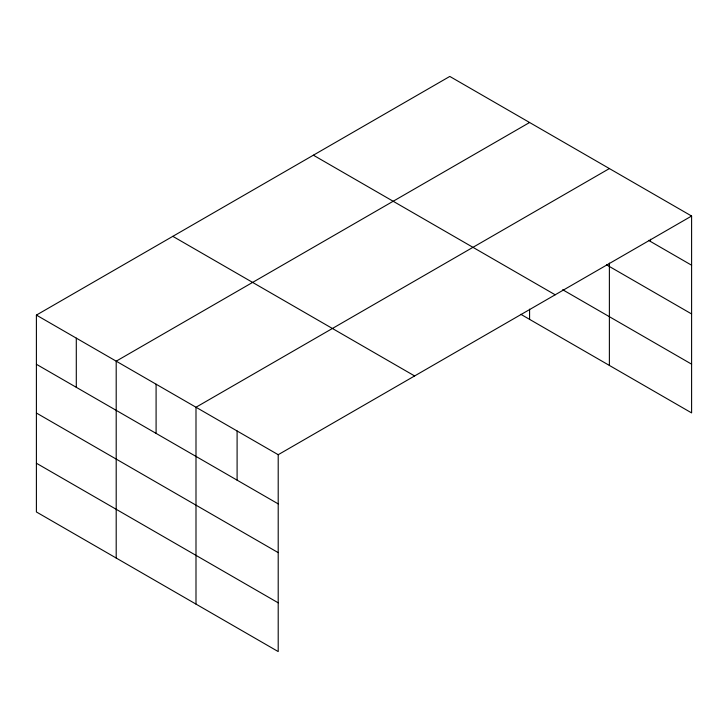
<?xml version="1.0" encoding="UTF-8"?>
<svg xmlns="http://www.w3.org/2000/svg" width="728" height="728" viewBox="0 0 728 728"><rect width="100%" height="100%" fill="white"/><g stroke="black" fill="none" stroke-linecap="round" stroke-linejoin="round"><path stroke-width="1.09" d="M609.381 263.09L609.381 365.438M36.4 315.097L278.205 454.709L278.205 651.569L36.4 511.966L36.4 315.097L449.795 76.431L691.6 216.034L691.6 412.903L520.829 314.305M529.584 122.504L116.198 361.17L116.198 558.03M609.381 168.568L195.996 407.243L195.996 604.104M278.205 454.709L691.6 216.034M648.539 240.349L691.6 265.219M606.47 264.801L691.6 313.95M562.671 289.726L691.6 364.164M313.368 155.191L555.182 294.795M172.818 236.336L414.632 375.948M36.4 364.282L278.205 503.885M36.4 413.013L278.205 552.625M36.4 463.226L278.205 602.83M650.495 239.248L650.495 241.487M529.584 309.163L529.584 319.365M237.101 430.976L237.101 480.152M156.092 384.202L156.092 433.387M76.294 338.138L76.294 387.314"/></g></svg>
